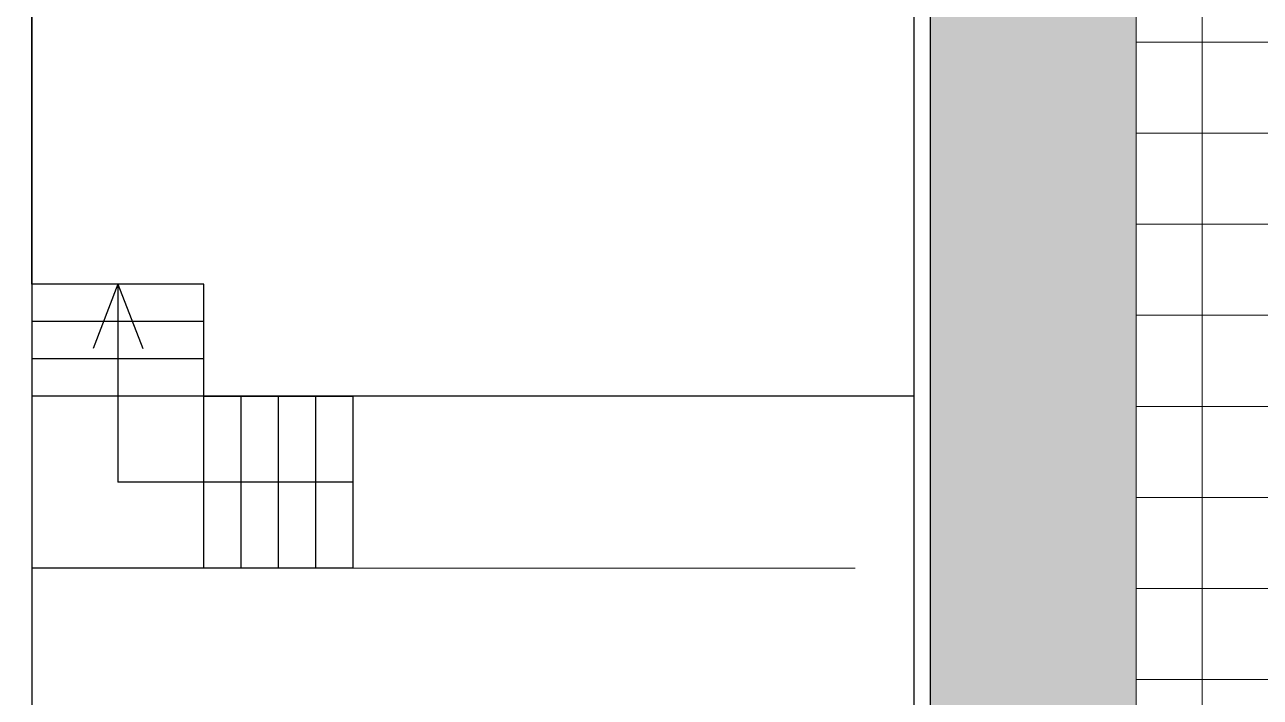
# Model space of a CAD drawing. Extents: x -14231 to 343475, y -171733 to 30720.
# Drawn here: x 224532 to 233148, y -96643 to -91953 of the extents above; entities that cross this region are included whole.
import ezdxf

# ---------------------------------------------------------------- set-up
doc = ezdxf.new("R2010")
doc.units = 0
doc.header["$LTSCALE"] = 8
doc.linetypes.add('IDA - Grid Line', pattern=[3500, 2000, -500, 500, -500])
doc.layers.add('000_CTCI_CSA', color=7, linetype='CONTINUOUS')
for name, color, linetype, lineweight in [('25% 高架沖孔地板', 3, 'CONTINUOUS', 0), ('A-_ANOTGRID_E', 7, 'CONTINUOUS', 9), ('盲板', 1, 'CONTINUOUS', 0)]:
    doc.layers.add(name, color=color, linetype=linetype, lineweight=lineweight)

msp = doc.modelspace()

# ---------------------------------------------------------------- hatches: boundary and pattern name
at = {"layer": '25% 高架沖孔地板'}
h = msp.add_hatch(dxfattribs=at)
h.set_pattern_fill('SQUARE', color=256, scale=70)
h.set_pattern_definition([(0, (-4111.63, 0), (0, 222.25), [222.25, -222.25]), (90, (-4111.63, 0), (-222.25, 1e-14), [222.25, -222.25])])
h.paths.add_polyline_path([(232282.2899, -90193.3464), (230850.1146, -90194.0668), (230843.8429, -119943.4195), (232279.3961, -119943.2734)])
at = {"layer": '盲板'}
h = msp.add_hatch(dxfattribs=at)
h.set_pattern_fill('ANSI37', color=256, scale=200, angle=45)
h.set_pattern_definition([(90, (-4111.6, 0), (-635, 0), []), (180, (-4111.6, 0), (0, -635), [])])
h.paths.add_polyline_path([(234722.2899, -90193.3464), (232282.2899, -90193.3464), (232282.2899, -119943.3464), (234722.2899, -119943.3464)])

# ---------------------------------------------------------------- linework, layer by layer
at = {"layer": '000_CTCI_CSA'}
for p, q in [((230732.2899, -87478.6374), (230732.2899, -119943.3464)), ((230846.9989, -87478.6374), (230846.9989, -119943.3464)), ((224582.2899, -87593.3464), (224582.2899, -96743.3464))]:
    msp.add_line(p, q, dxfattribs=at)
at = {"layer": '000_CTCI_CSA', "color": 8, "true_color": 0x808080}
for p, q in [((225782.2899, -93763.3464), (224582.2899, -93763.3464)), ((225182.2899, -93763.3464), (225008.8539, -94211.2114)), ((225182.2899, -93763.3464), (225182.2899, -95143.3464)), ((225182.2899, -93763.3464), (225355.726, -94211.2114)), ((225782.2899, -95743.3464), (225782.2899, -93763.3464)), ((225782.2899, -94023.3464), (224582.2899, -94023.3464)), ((225782.2899, -94283.3464), (224582.2899, -94283.3464)), ((225782.2899, -94543.3464), (224582.2899, -94543.3464)), ((225782.2899, -94543.3464), (226822.2899, -94543.3464)), ((226042.2899, -95743.3464), (226042.2899, -94543.3464)), ((226302.2899, -95743.3464), (226302.2899, -94543.3464)), ((226562.2899, -95743.3464), (226562.2899, -94543.3464)), ((226822.2899, -95743.3464), (226822.2899, -94543.3464)), ((226822.2899, -95143.3464), (225182.2899, -95143.3464)), ((226822.2899, -95743.3464), (224582.2899, -95743.3464))]:
    msp.add_line(p, q, dxfattribs=at)
at = {"layer": '000_CTCI_CSA', "color": 4}
msp.add_lwpolyline([(224582.2899, -87593.3464), (230732.2899, -87593.3464), (230732.2899, -94543.3464), (225782.2899, -94543.3464), (225782.2899, -93763.3464), (224582.2899, -93763.3464)], close=True, dxfattribs=at)
at = {"layer": '25% 高架沖孔地板'}
msp.add_lwpolyline([(230846.9989, -90193.9241), (232282.2899, -90193.3464), (232282.2899, -119943.0576), (230846.9989, -119943.6353)], close=True, dxfattribs=at)
at = {"layer": 'A-_ANOTGRID_E', "color": 8, "linetype": 'IDA - Grid Line', "true_color": 0x808080}
msp.add_line((306322.8966, -95743.3464), (218813.0045, -95743.3464), dxfattribs=at)
at = {"layer": '盲板'}
msp.add_lwpolyline([(232282.2899, -90193.3464), (234722.2899, -90193.3464), (234722.2899, -119943.3464), (232282.2899, -119943.3464)], close=True, dxfattribs=at)

doc.saveas('drawing.dxf')
